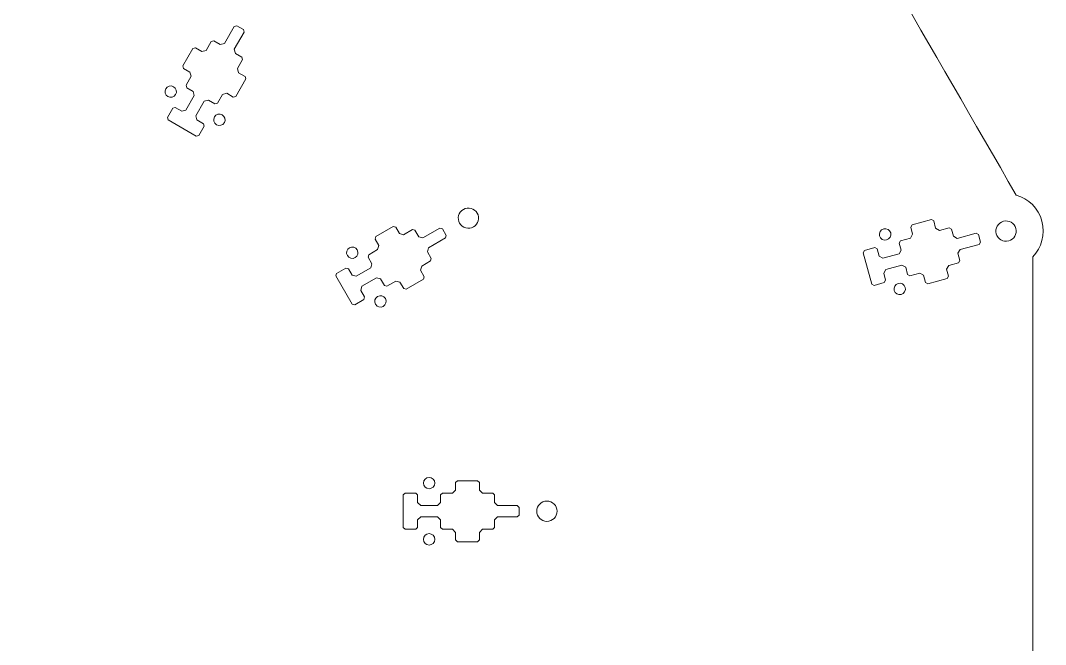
# Model space of a CAD drawing. Header units: millimetres. Extents: x -953 to 952, y -545 to 437.
# Drawn here: x -491.6 to -78.5, y -53.7 to 197.7 of the extents above; entities that cross this region are included whole.
import ezdxf

# ---------------------------------------------------------------- set-up
doc = ezdxf.new("R2010")
doc.units = ezdxf.units.MM
doc.header["$MEASUREMENT"] = 0
doc.layers.add('Layer 1', color=7, linetype='Continuous')

msp = doc.modelspace()

# ---------------------------------------------------------------- linework, layer by layer
at = {"layer": 'Layer 1', "lineweight": 9}
msp.add_open_spline([(-834.6309, -318.9228), (-830.7635, -322.7902), (-825.3098, -324.1036), (-820.3643, -322.8643), (-820.3643, -322.8643), (-820.3643, -322.8643), (-642.9089, -425.3183), (-642.9089, -425.3183), (-642.9089, -425.3183), (-641.5097, -430.2216), (-637.6452, -434.2887), (-632.3617, -435.7044), (-632.3617, -435.7044), (-627.0786, -437.12), (-621.6989, -435.5305), (-618.0356, -431.9846), (-618.0356, -431.9846), (-618.0356, -431.9846), (-540.963, -431.9845), (-540.963, -431.9845), (-540.963, -431.9845), (-539.1595, -431.9725), (-537.1274, -431.3999), (-537.1051, -428.0671), (-537.1051, -428.0671), (-537.1051, -428.0671), (-537.1049, -406.8183), (-537.1049, -406.8183), (-537.1049, -406.8183), (-537.1049, -404.6882), (-535.4382, -403.8182), (-533.5523, -403.8182), (-533.5523, -403.8182), (-533.5523, -403.8182), (-497.1043, -403.8181), (-497.1043, -403.8181), (-497.1043, -403.8181), (-495.4547, -403.8181), (-494.104, -405.1686), (-494.104, -406.8181), (-494.104, -406.8181), (-494.104, -406.8181), (-494.1044, -428.0669), (-494.1044, -428.0669), (-494.1044, -428.0669), (-494.0786, -431.9248), (-491.1176, -431.9848), (-490.3663, -431.9796), (-490.3663, -431.9796), (-490.2571, -431.9789), (-490.1527, -431.9846), (-490.0439, -431.9846), (-490.0439, -431.9846), (-490.0439, -431.9846), (-413.1279, -431.9846), (-413.1279, -431.9846), (-413.1279, -431.9846), (-409.4645, -435.5314), (-404.0842, -437.1214), (-398.8006, -435.7057), (-398.8006, -435.7057), (-393.5176, -434.2901), (-389.6533, -430.2238), (-388.2537, -425.3212), (-388.2537, -425.3212), (-329.1552, -391.2006), (-270.0566, -357.08), (-210.958, -322.9595), (-210.958, -322.9595), (-206.012, -324.1994), (-200.5575, -322.8863), (-196.6896, -319.0184), (-196.6896, -319.0184), (-192.8221, -315.151), (-191.5088, -309.6972), (-192.748, -304.7517), (-192.748, -304.7517), (-192.748, -304.7517), (-154.2119, -238.0049), (-154.2119, -238.0049), (-154.2119, -238.0049), (-153.3205, -236.437), (-152.8003, -234.3909), (-155.6755, -232.7052), (-155.6755, -232.7052), (-155.6755, -232.7052), (-174.0774, -222.0806), (-174.0774, -222.0806), (-174.0774, -222.0806), (-175.9221, -221.0155), (-175.8422, -219.1371), (-174.8992, -217.5039), (-174.8992, -217.5039), (-174.8992, -217.5039), (-156.6753, -185.939), (-156.6753, -185.939), (-156.6753, -185.939), (-155.8505, -184.5104), (-154.0056, -184.0159), (-152.5771, -184.8406), (-152.5771, -184.8406), (-152.5771, -184.8406), (-134.1753, -195.4654), (-134.1753, -195.4654), (-134.1753, -195.4654), (-130.3337, -197.6493), (-128.8817, -194.0068), (-128.8275, -194.0381), (-128.8275, -194.0381), (-128.8275, -194.0381), (-90.2942, -127.2964), (-90.2942, -127.2964), (-90.2942, -127.2964), (-85.3908, -125.8973), (-81.3236, -122.0329), (-79.9079, -116.7493), (-79.9079, -116.7493), (-78.4923, -111.4662), (-80.0818, -106.0865), (-83.6278, -102.4232), (-83.6278, -102.4232), (-83.6278, -102.4232), (-83.6277, 102.4845), (-83.6277, 102.4845), (-83.6277, 102.4845), (-80.0809, 106.1479), (-78.4908, 111.5283), (-79.9066, 116.8119), (-79.9066, 116.8119), (-81.3222, 122.0949), (-85.3886, 125.9592), (-90.2911, 127.3587), (-90.2911, 127.3587), (-124.4118, 186.4573), (-158.5324, 245.5559), (-192.653, 304.6545), (-192.653, 304.6545), (-191.4131, 309.6005), (-192.7262, 315.055), (-196.594, 318.9229), (-196.594, 318.9229), (-200.4614, 322.7903), (-205.9151, 324.1037), (-210.8606, 322.8644), (-210.8606, 322.8644), (-210.8606, 322.8644), (-388.316, 425.3184), (-388.316, 425.3184), (-388.316, 425.3184), (-389.7152, 430.2217), (-393.5797, 434.2888), (-398.8632, 435.7045), (-398.8632, 435.7045), (-404.1463, 437.1201), (-409.526, 435.5306), (-413.1893, 431.9847), (-413.1893, 431.9847), (-413.1893, 431.9847), (-490.2619, 431.9846), (-490.2619, 431.9846), (-490.2619, 431.9846), (-492.0654, 431.9726), (-494.0975, 431.4), (-494.1198, 428.0672), (-494.1198, 428.0672), (-494.1198, 428.0672), (-494.12, 406.8184), (-494.12, 406.8184), (-494.12, 406.8184), (-494.12, 404.6883), (-495.7867, 403.8183), (-497.6726, 403.8183), (-497.6726, 403.8183), (-497.6726, 403.8183), (-534.1206, 403.8182), (-534.1206, 403.8182), (-534.1206, 403.8182), (-535.7702, 403.8182), (-537.1209, 405.1687), (-537.1209, 406.8182), (-537.1209, 406.8182), (-537.1209, 406.8182), (-537.1205, 428.067), (-537.1205, 428.067), (-537.1205, 428.067), (-537.1472, 432.0616), (-540.3207, 431.9843), (-540.9299, 431.979), (-540.9299, 431.979), (-540.988, 431.9786), (-541.0384, 431.9847), (-541.0953, 431.9847), (-541.0953, 431.9847), (-541.0953, 431.9847), (-618.097, 431.9847), (-618.097, 431.9847), (-618.097, 431.9847), (-621.7604, 435.5315), (-627.1407, 437.1215), (-632.4243, 435.7058), (-632.4243, 435.7058), (-637.7073, 434.2902), (-641.5716, 430.2239), (-642.9712, 425.3213), (-642.9712, 425.3213), (-702.0697, 391.2007), (-761.1683, 357.0801), (-820.2669, 322.9596), (-820.2669, 322.9596), (-825.2129, 324.1995), (-830.6674, 322.8864), (-834.5353, 319.0185), (-834.5353, 319.0185), (-838.4028, 315.1511), (-839.7161, 309.6973), (-838.4769, 304.7518), (-838.4769, 304.7518), (-838.4769, 304.7518), (-877.013, 238.005), (-877.013, 238.005), (-877.013, 238.005), (-877.9044, 236.4371), (-878.4246, 234.391), (-875.5494, 232.7053), (-875.5494, 232.7053), (-875.5494, 232.7053), (-857.1475, 222.0807), (-857.1475, 222.0807), (-857.1475, 222.0807), (-855.3028, 221.0156), (-855.3827, 219.1372), (-856.3257, 217.504), (-856.3257, 217.504), (-856.3257, 217.504), (-874.5496, 185.9391), (-874.5496, 185.9391), (-874.5496, 185.9391), (-875.3744, 184.5105), (-877.2193, 184.016), (-878.6478, 184.8407), (-878.6478, 184.8407), (-878.6478, 184.8407), (-897.0496, 195.4655), (-897.0496, 195.4655), (-897.0496, 195.4655), (-900.8912, 197.6494), (-902.3432, 194.0069), (-902.3974, 194.0382), (-902.3974, 194.0382), (-902.3974, 194.0382), (-940.9307, 127.2965), (-940.9307, 127.2965), (-940.9307, 127.2965), (-945.8341, 125.8974), (-949.9013, 122.033), (-951.317, 116.7494), (-951.317, 116.7494), (-952.7326, 111.4663), (-951.1431, 106.0866), (-947.5971, 102.4233), (-947.5971, 102.4233), (-947.5971, 102.4233), (-947.5972, -102.4844), (-947.5972, -102.4844), (-947.5972, -102.4844), (-951.144, -106.1478), (-952.7341, -111.5282), (-951.3183, -116.8118), (-951.3183, -116.8118), (-949.9027, -122.0948), (-945.8363, -125.9591), (-940.9338, -127.3586), (-940.9338, -127.3586), (-906.8131, -186.4572), (-872.6925, -245.5558), (-838.5719, -304.6544), (-838.5719, -304.6544), (-839.8118, -309.6004), (-838.4987, -315.0549), (-834.6309, -318.9228)], degree=3, knots=[0, 0, 0, 0, 0.01408451, 0.01408451, 0.01408451, 0.01408451, 0.02816901, 0.02816901, 0.02816901, 0.02816901, 0.04225352, 0.04225352, 0.04225352, 0.04225352, 0.05633803, 0.05633803, 0.05633803, 0.05633803, 0.07042254, 0.07042254, 0.07042254, 0.07042254, 0.08450704, 0.08450704, 0.08450704, 0.08450704, 0.09859155, 0.09859155, 0.09859155, 0.09859155, 0.11267606, 0.11267606, 0.11267606, 0.11267606, 0.12676056, 0.12676056, 0.12676056, 0.12676056, 0.14084507, 0.14084507, 0.14084507, 0.14084507, 0.15492958, 0.15492958, 0.15492958, 0.15492958, 0.16901408, 0.16901408, 0.16901408, 0.16901408, 0.18309859, 0.18309859, 0.18309859, 0.18309859, 0.1971831, 0.1971831, 0.1971831, 0.1971831, 0.21126761, 0.21126761, 0.21126761, 0.21126761, 0.22535211, 0.22535211, 0.22535211, 0.22535211, 0.23943662, 0.23943662, 0.23943662, 0.23943662, 0.25352113, 0.25352113, 0.25352113, 0.25352113, 0.26760563, 0.26760563, 0.26760563, 0.26760563, 0.28169014, 0.28169014, 0.28169014, 0.28169014, 0.29577465, 0.29577465, 0.29577465, 0.29577465, 0.30985915, 0.30985915, 0.30985915, 0.30985915, 0.32394366, 0.32394366, 0.32394366, 0.32394366, 0.33802817, 0.33802817, 0.33802817, 0.33802817, 0.35211268, 0.35211268, 0.35211268, 0.35211268, 0.36619718, 0.36619718, 0.36619718, 0.36619718, 0.38028169, 0.38028169, 0.38028169, 0.38028169, 0.3943662, 0.3943662, 0.3943662, 0.3943662, 0.4084507, 0.4084507, 0.4084507, 0.4084507, 0.42253521, 0.42253521, 0.42253521, 0.42253521, 0.43661972, 0.43661972, 0.43661972, 0.43661972, 0.45070423, 0.45070423, 0.45070423, 0.45070423, 0.46478873, 0.46478873, 0.46478873, 0.46478873, 0.47887324, 0.47887324, 0.47887324, 0.47887324, 0.49295775, 0.49295775, 0.49295775, 0.49295775, 0.50704225, 0.50704225, 0.50704225, 0.50704225, 0.52112676, 0.52112676, 0.52112676, 0.52112676, 0.53521127, 0.53521127, 0.53521127, 0.53521127, 0.54929577, 0.54929577, 0.54929577, 0.54929577, 0.56338028, 0.56338028, 0.56338028, 0.56338028, 0.57746479, 0.57746479, 0.57746479, 0.57746479, 0.5915493, 0.5915493, 0.5915493, 0.5915493, 0.6056338, 0.6056338, 0.6056338, 0.6056338, 0.61971831, 0.61971831, 0.61971831, 0.61971831, 0.63380282, 0.63380282, 0.63380282, 0.63380282, 0.64788732, 0.64788732, 0.64788732, 0.64788732, 0.66197183, 0.66197183, 0.66197183, 0.66197183, 0.67605634, 0.67605634, 0.67605634, 0.67605634, 0.69014085, 0.69014085, 0.69014085, 0.69014085, 0.70422535, 0.70422535, 0.70422535, 0.70422535, 0.71830986, 0.71830986, 0.71830986, 0.71830986, 0.73239437, 0.73239437, 0.73239437, 0.73239437, 0.74647887, 0.74647887, 0.74647887, 0.74647887, 0.76056338, 0.76056338, 0.76056338, 0.76056338, 0.77464789, 0.77464789, 0.77464789, 0.77464789, 0.78873239, 0.78873239, 0.78873239, 0.78873239, 0.8028169, 0.8028169, 0.8028169, 0.8028169, 0.81690141, 0.81690141, 0.81690141, 0.81690141, 0.83098592, 0.83098592, 0.83098592, 0.83098592, 0.84507042, 0.84507042, 0.84507042, 0.84507042, 0.85915493, 0.85915493, 0.85915493, 0.85915493, 0.87323944, 0.87323944, 0.87323944, 0.87323944, 0.88732394, 0.88732394, 0.88732394, 0.88732394, 0.90140845, 0.90140845, 0.90140845, 0.90140845, 0.91549296, 0.91549296, 0.91549296, 0.91549296, 0.92957746, 0.92957746, 0.92957746, 0.92957746, 0.94366197, 0.94366197, 0.94366197, 0.94366197, 0.95774648, 0.95774648, 0.95774648, 0.95774648, 0.97183099, 0.97183099, 0.97183099, 0.97183099, 1, 1, 1, 1], dxfattribs=at)
at = {"layer": 'Layer 1', "color": 250, "lineweight": 9}
for points, knots in [([(-426.646, 161.1722), (-426.646, 161.1722), (-424.9558, 161.6177), (-424.9558, 161.6177), (-424.9558, 161.6177), (-424.9558, 161.6177), (-421.5875, 167.4513), (-421.5875, 167.4513), (-421.5875, 167.4513), (-421.5875, 167.4513), (-422.046, 169.1397), (-422.046, 169.1397), (-422.046, 169.1397), (-422.046, 169.1397), (-424.6441, 170.6399), (-424.6441, 170.6399), (-424.6441, 170.6399), (-424.6441, 170.6399), (-424.922, 171.6762), (-424.922, 171.6762), (-424.922, 171.6762), (-424.922, 171.6762), (-422.8677, 175.2339), (-422.8677, 175.2339), (-422.8677, 175.2339), (-422.8677, 175.2339), (-423.326, 176.9223), (-423.326, 176.9223), (-423.326, 176.9223), (-423.326, 176.9223), (-425.9248, 178.4226), (-425.9248, 178.4226), (-425.9248, 178.4226), (-425.9248, 178.4226), (-426.2021, 179.4586), (-426.2021, 179.4586), (-426.2021, 179.4586), (-426.2021, 179.4586), (-422.1607, 186.4589), (-422.1607, 186.4589), (-422.1607, 186.4589), (-422.1607, 186.4589), (-421.1244, 186.7364), (-421.1244, 186.7364), (-421.1244, 186.7364), (-421.1244, 186.7364), (-418.5262, 185.236), (-418.5262, 185.236), (-418.5262, 185.236), (-418.5262, 185.236), (-416.8348, 185.6834), (-416.8348, 185.6834), (-416.8348, 185.6834), (-416.8348, 185.6834), (-414.7805, 189.2415), (-414.7805, 189.2415), (-414.7805, 189.2415), (-414.7805, 189.2415), (-413.7444, 189.519), (-413.7444, 189.519), (-413.7444, 189.519), (-413.7444, 189.519), (-411.1458, 188.019), (-411.1458, 188.019), (-411.1458, 188.019), (-411.1458, 188.019), (-409.4547, 188.4662), (-409.4547, 188.4662), (-409.4547, 188.4662), (-409.4547, 188.4662), (-405.5004, 195.3153), (-405.5004, 195.3153), (-405.5004, 195.3153), (-405.5004, 195.3153), (-404.464, 195.5928), (-404.464, 195.5928), (-404.464, 195.5928), (-404.464, 195.5928), (-401.7943, 194.0517), (-401.7943, 194.0517), (-401.7943, 194.0517), (-401.7943, 194.0517), (-401.5164, 193.0154), (-401.5164, 193.0154), (-401.5164, 193.0154), (-401.5164, 193.0154), (-405.4709, 186.1663), (-405.4709, 186.1663), (-405.4709, 186.1663), (-405.4709, 186.1663), (-405.0126, 184.4779), (-405.0126, 184.4779), (-405.0126, 184.4779), (-405.0126, 184.4779), (-402.4142, 182.9779), (-402.4142, 182.9779), (-402.4142, 182.9779), (-402.4142, 182.9779), (-402.1364, 181.9416), (-402.1364, 181.9416), (-402.1364, 181.9416), (-402.1364, 181.9416), (-404.1907, 178.3835), (-404.1907, 178.3835), (-404.1907, 178.3835), (-404.1907, 178.3835), (-403.7325, 176.6953), (-403.7325, 176.6953), (-403.7325, 176.6953), (-403.7325, 176.6953), (-401.1339, 175.1949), (-401.1339, 175.1949), (-401.1339, 175.1949), (-401.1339, 175.1949), (-400.8562, 174.1586), (-400.8562, 174.1586), (-400.8562, 174.1586), (-400.8562, 174.1586), (-404.8977, 167.1589), (-404.8977, 167.1589), (-404.8977, 167.1589), (-404.8977, 167.1589), (-405.934, 166.8812), (-405.934, 166.8812), (-405.934, 166.8812), (-405.934, 166.8812), (-408.5324, 168.3813), (-408.5324, 168.3813), (-408.5324, 168.3813), (-408.5324, 168.3813), (-410.2239, 167.934), (-410.2239, 167.934), (-410.2239, 167.934), (-410.2239, 167.934), (-412.2782, 164.3761), (-412.2782, 164.3761), (-412.2782, 164.3761), (-412.2782, 164.3761), (-413.3141, 164.0989), (-413.3141, 164.0989), (-413.3141, 164.0989), (-413.3141, 164.0989), (-415.9126, 165.5987), (-415.9126, 165.5987), (-415.9126, 165.5987), (-415.9126, 165.5987), (-417.6027, 165.1536), (-417.6027, 165.1536), (-417.6027, 165.1536), (-417.6027, 165.1536), (-420.9711, 159.3197), (-420.9711, 159.3197), (-420.9711, 159.3197), (-420.9711, 159.3197), (-420.5125, 157.631), (-420.5125, 157.631), (-420.5125, 157.631), (-420.5125, 157.631), (-417.9144, 156.131), (-417.9144, 156.131), (-417.9144, 156.131), (-417.9144, 156.131), (-417.6366, 155.0945), (-417.6366, 155.0945), (-417.6366, 155.0945), (-417.6366, 155.0945), (-419.7779, 151.3859), (-419.7779, 151.3859), (-419.7779, 151.3859), (-419.7779, 151.3859), (-420.8142, 151.1084), (-420.8142, 151.1084), (-420.8142, 151.1084), (-420.8142, 151.1084), (-432.1443, 157.6495), (-432.1443, 157.6495), (-432.1443, 157.6495), (-432.1443, 157.6495), (-432.422, 158.6858), (-432.422, 158.6858), (-432.422, 158.6858), (-432.422, 158.6858), (-430.2807, 162.3944), (-430.2807, 162.3944), (-430.2807, 162.3944), (-430.2807, 162.3944), (-429.2443, 162.6725), (-429.2443, 162.6725), (-429.2443, 162.6725), (-429.2443, 162.6725), (-426.646, 161.1722), (-426.646, 161.1722)], [0, 0, 0, 0, 0.02040816, 0.02040816, 0.02040816, 0.02040816, 0.04081633, 0.04081633, 0.04081633, 0.04081633, 0.06122449, 0.06122449, 0.06122449, 0.06122449, 0.08163265, 0.08163265, 0.08163265, 0.08163265, 0.10204082, 0.10204082, 0.10204082, 0.10204082, 0.12244898, 0.12244898, 0.12244898, 0.12244898, 0.14285714, 0.14285714, 0.14285714, 0.14285714, 0.16326531, 0.16326531, 0.16326531, 0.16326531, 0.18367347, 0.18367347, 0.18367347, 0.18367347, 0.20408163, 0.20408163, 0.20408163, 0.20408163, 0.2244898, 0.2244898, 0.2244898, 0.2244898, 0.24489796, 0.24489796, 0.24489796, 0.24489796, 0.26530612, 0.26530612, 0.26530612, 0.26530612, 0.28571429, 0.28571429, 0.28571429, 0.28571429, 0.30612245, 0.30612245, 0.30612245, 0.30612245, 0.32653061, 0.32653061, 0.32653061, 0.32653061, 0.34693878, 0.34693878, 0.34693878, 0.34693878, 0.36734694, 0.36734694, 0.36734694, 0.36734694, 0.3877551, 0.3877551, 0.3877551, 0.3877551, 0.40816327, 0.40816327, 0.40816327, 0.40816327, 0.42857143, 0.42857143, 0.42857143, 0.42857143, 0.44897959, 0.44897959, 0.44897959, 0.44897959, 0.46938776, 0.46938776, 0.46938776, 0.46938776, 0.48979592, 0.48979592, 0.48979592, 0.48979592, 0.51020408, 0.51020408, 0.51020408, 0.51020408, 0.53061224, 0.53061224, 0.53061224, 0.53061224, 0.55102041, 0.55102041, 0.55102041, 0.55102041, 0.57142857, 0.57142857, 0.57142857, 0.57142857, 0.59183673, 0.59183673, 0.59183673, 0.59183673, 0.6122449, 0.6122449, 0.6122449, 0.6122449, 0.63265306, 0.63265306, 0.63265306, 0.63265306, 0.65306122, 0.65306122, 0.65306122, 0.65306122, 0.67346939, 0.67346939, 0.67346939, 0.67346939, 0.69387755, 0.69387755, 0.69387755, 0.69387755, 0.71428571, 0.71428571, 0.71428571, 0.71428571, 0.73469388, 0.73469388, 0.73469388, 0.73469388, 0.75510204, 0.75510204, 0.75510204, 0.75510204, 0.7755102, 0.7755102, 0.7755102, 0.7755102, 0.79591837, 0.79591837, 0.79591837, 0.79591837, 0.81632653, 0.81632653, 0.81632653, 0.81632653, 0.83673469, 0.83673469, 0.83673469, 0.83673469, 0.85714286, 0.85714286, 0.85714286, 0.85714286, 0.87755102, 0.87755102, 0.87755102, 0.87755102, 0.89795918, 0.89795918, 0.89795918, 0.89795918, 0.91836735, 0.91836735, 0.91836735, 0.91836735, 0.93877551, 0.93877551, 0.93877551, 0.93877551, 0.95918367, 0.95918367, 0.95918367, 0.95918367, 1, 1, 1, 1]), ([(-432.2532, 167.0658), (-433.3532, 167.7011), (-433.7308, 169.1075), (-433.0954, 170.2076), (-433.0954, 170.2076), (-432.4601, 171.3078), (-431.0534, 171.6848), (-429.9533, 171.0497), (-429.9533, 171.0497), (-428.8532, 170.4145), (-428.4767, 169.0079), (-429.1116, 167.9078), (-429.1116, 167.9078), (-429.7466, 166.8078), (-431.1533, 166.4307), (-432.2532, 167.0658)], [0, 0, 0, 0, 0.2, 0.2, 0.2, 0.2, 0.4, 0.4, 0.4, 0.4, 0.6, 0.6, 0.6, 0.6, 1, 1, 1, 1]), ([(-412.6046, 155.7218), (-413.7047, 156.3569), (-414.0814, 157.7634), (-413.4464, 158.8635), (-413.4464, 158.8635), (-412.8115, 159.9635), (-411.4048, 160.3404), (-410.3048, 159.7053), (-410.3048, 159.7053), (-409.2046, 159.0704), (-408.828, 157.6638), (-409.463, 156.5635), (-409.463, 156.5635), (-410.0982, 155.4634), (-411.5046, 155.0864), (-412.6046, 155.7218)], [0, 0, 0, 0, 0.2, 0.2, 0.2, 0.2, 0.4, 0.4, 0.4, 0.4, 0.6, 0.6, 0.6, 0.6, 1, 1, 1, 1]), ([(-145.5444, 102.774), (-145.5444, 102.774), (-144.0343, 101.894), (-144.0343, 101.894), (-144.0343, 101.894), (-144.0343, 101.894), (-137.5274, 103.6372), (-137.5274, 103.6372), (-137.5274, 103.6372), (-137.5274, 103.6372), (-136.6578, 105.1554), (-136.6578, 105.1554), (-136.6578, 105.1554), (-136.6578, 105.1554), (-137.4341, 108.0532), (-137.4341, 108.0532), (-137.4341, 108.0532), (-137.4341, 108.0532), (-136.8977, 108.9825), (-136.8977, 108.9825), (-136.8977, 108.9825), (-136.8977, 108.9825), (-132.9295, 110.0456), (-132.9295, 110.0456), (-132.9295, 110.0456), (-132.9295, 110.0456), (-132.0598, 111.5636), (-132.0598, 111.5636), (-132.0598, 111.5636), (-132.0598, 111.5636), (-132.8364, 114.462), (-132.8364, 114.462), (-132.8364, 114.462), (-132.8364, 114.462), (-132.2999, 115.3908), (-132.2999, 115.3908), (-132.2999, 115.3908), (-132.2999, 115.3908), (-124.4923, 117.483), (-124.4923, 117.483), (-124.4923, 117.483), (-124.4923, 117.483), (-123.5633, 116.9465), (-123.5633, 116.9465), (-123.5633, 116.9465), (-123.5633, 116.9465), (-122.7871, 114.0482), (-122.7871, 114.0482), (-122.7871, 114.0482), (-122.7871, 114.0482), (-121.2748, 113.1686), (-121.2748, 113.1686), (-121.2748, 113.1686), (-121.2748, 113.1686), (-117.3062, 114.232), (-117.3062, 114.232), (-117.3062, 114.232), (-117.3062, 114.232), (-116.3773, 113.6956), (-116.3773, 113.6956), (-116.3773, 113.6956), (-116.3773, 113.6956), (-115.6006, 110.7974), (-115.6006, 110.7974), (-115.6006, 110.7974), (-115.6006, 110.7974), (-114.0885, 109.9178), (-114.0885, 109.9178), (-114.0885, 109.9178), (-114.0885, 109.9178), (-106.4493, 111.9648), (-106.4493, 111.9648), (-106.4493, 111.9648), (-106.4493, 111.9648), (-105.5204, 111.4282), (-105.5204, 111.4282), (-105.5204, 111.4282), (-105.5204, 111.4282), (-104.7223, 108.4507), (-104.7223, 108.4507), (-104.7223, 108.4507), (-104.7223, 108.4507), (-105.2586, 107.5213), (-105.2586, 107.5213), (-105.2586, 107.5213), (-105.2586, 107.5213), (-112.8977, 105.4745), (-112.8977, 105.4745), (-112.8977, 105.4745), (-112.8977, 105.4745), (-113.7676, 103.9566), (-113.7676, 103.9566), (-113.7676, 103.9566), (-113.7676, 103.9566), (-112.991, 101.0586), (-112.991, 101.0586), (-112.991, 101.0586), (-112.991, 101.0586), (-113.5272, 100.1295), (-113.5272, 100.1295), (-113.5272, 100.1295), (-113.5272, 100.1295), (-117.4959, 99.0661), (-117.4959, 99.0661), (-117.4959, 99.0661), (-117.4959, 99.0661), (-118.3656, 97.5483), (-118.3656, 97.5483), (-118.3656, 97.5483), (-118.3656, 97.5483), (-117.5891, 94.65), (-117.5891, 94.65), (-117.5891, 94.65), (-117.5891, 94.65), (-118.1254, 93.7207), (-118.1254, 93.7207), (-118.1254, 93.7207), (-118.1254, 93.7207), (-125.9328, 91.6289), (-125.9328, 91.6289), (-125.9328, 91.6289), (-125.9328, 91.6289), (-126.8619, 92.1655), (-126.8619, 92.1655), (-126.8619, 92.1655), (-126.8619, 92.1655), (-127.6384, 95.0636), (-127.6384, 95.0636), (-127.6384, 95.0636), (-127.6384, 95.0636), (-129.1509, 95.9432), (-129.1509, 95.9432), (-129.1509, 95.9432), (-129.1509, 95.9432), (-133.1193, 94.8801), (-133.1193, 94.8801), (-133.1193, 94.8801), (-133.1193, 94.8801), (-134.0478, 95.4165), (-134.0478, 95.4165), (-134.0478, 95.4165), (-134.0478, 95.4165), (-134.8247, 98.3145), (-134.8247, 98.3145), (-134.8247, 98.3145), (-134.8247, 98.3145), (-136.3344, 99.1949), (-136.3344, 99.1949), (-136.3344, 99.1949), (-136.3344, 99.1949), (-142.8415, 97.4515), (-142.8415, 97.4515), (-142.8415, 97.4515), (-142.8415, 97.4515), (-143.7114, 95.9331), (-143.7114, 95.9331), (-143.7114, 95.9331), (-143.7114, 95.9331), (-142.9349, 93.0352), (-142.9349, 93.0352), (-142.9349, 93.0352), (-142.9349, 93.0352), (-143.4712, 92.106), (-143.4712, 92.106), (-143.4712, 92.106), (-143.4712, 92.106), (-147.6078, 90.9978), (-147.6078, 90.9978), (-147.6078, 90.9978), (-147.6078, 90.9978), (-148.5369, 91.5341), (-148.5369, 91.5341), (-148.5369, 91.5341), (-148.5369, 91.5341), (-151.9232, 104.1711), (-151.9232, 104.1711), (-151.9232, 104.1711), (-151.9232, 104.1711), (-151.3868, 105.1003), (-151.3868, 105.1003), (-151.3868, 105.1003), (-151.3868, 105.1003), (-147.2503, 106.2085), (-147.2503, 106.2085), (-147.2503, 106.2085), (-147.2503, 106.2085), (-146.3209, 105.6723), (-146.3209, 105.6723), (-146.3209, 105.6723), (-146.3209, 105.6723), (-145.5444, 102.774), (-145.5444, 102.774)], [0, 0, 0, 0, 0.02040816, 0.02040816, 0.02040816, 0.02040816, 0.04081633, 0.04081633, 0.04081633, 0.04081633, 0.06122449, 0.06122449, 0.06122449, 0.06122449, 0.08163265, 0.08163265, 0.08163265, 0.08163265, 0.10204082, 0.10204082, 0.10204082, 0.10204082, 0.12244898, 0.12244898, 0.12244898, 0.12244898, 0.14285714, 0.14285714, 0.14285714, 0.14285714, 0.16326531, 0.16326531, 0.16326531, 0.16326531, 0.18367347, 0.18367347, 0.18367347, 0.18367347, 0.20408163, 0.20408163, 0.20408163, 0.20408163, 0.2244898, 0.2244898, 0.2244898, 0.2244898, 0.24489796, 0.24489796, 0.24489796, 0.24489796, 0.26530612, 0.26530612, 0.26530612, 0.26530612, 0.28571429, 0.28571429, 0.28571429, 0.28571429, 0.30612245, 0.30612245, 0.30612245, 0.30612245, 0.32653061, 0.32653061, 0.32653061, 0.32653061, 0.34693878, 0.34693878, 0.34693878, 0.34693878, 0.36734694, 0.36734694, 0.36734694, 0.36734694, 0.3877551, 0.3877551, 0.3877551, 0.3877551, 0.40816327, 0.40816327, 0.40816327, 0.40816327, 0.42857143, 0.42857143, 0.42857143, 0.42857143, 0.44897959, 0.44897959, 0.44897959, 0.44897959, 0.46938776, 0.46938776, 0.46938776, 0.46938776, 0.48979592, 0.48979592, 0.48979592, 0.48979592, 0.51020408, 0.51020408, 0.51020408, 0.51020408, 0.53061224, 0.53061224, 0.53061224, 0.53061224, 0.55102041, 0.55102041, 0.55102041, 0.55102041, 0.57142857, 0.57142857, 0.57142857, 0.57142857, 0.59183673, 0.59183673, 0.59183673, 0.59183673, 0.6122449, 0.6122449, 0.6122449, 0.6122449, 0.63265306, 0.63265306, 0.63265306, 0.63265306, 0.65306122, 0.65306122, 0.65306122, 0.65306122, 0.67346939, 0.67346939, 0.67346939, 0.67346939, 0.69387755, 0.69387755, 0.69387755, 0.69387755, 0.71428571, 0.71428571, 0.71428571, 0.71428571, 0.73469388, 0.73469388, 0.73469388, 0.73469388, 0.75510204, 0.75510204, 0.75510204, 0.75510204, 0.7755102, 0.7755102, 0.7755102, 0.7755102, 0.79591837, 0.79591837, 0.79591837, 0.79591837, 0.81632653, 0.81632653, 0.81632653, 0.81632653, 0.83673469, 0.83673469, 0.83673469, 0.83673469, 0.85714286, 0.85714286, 0.85714286, 0.85714286, 0.87755102, 0.87755102, 0.87755102, 0.87755102, 0.89795918, 0.89795918, 0.89795918, 0.89795918, 0.91836735, 0.91836735, 0.91836735, 0.91836735, 0.93877551, 0.93877551, 0.93877551, 0.93877551, 0.95918367, 0.95918367, 0.95918367, 0.95918367, 1, 1, 1, 1]), ([(-357.9791, 95.096), (-357.9791, 95.096), (-356.2926, 94.6367), (-356.2926, 94.6367), (-356.2926, 94.6367), (-356.2926, 94.6367), (-350.4588, 98.0046), (-350.4588, 98.0046), (-350.4588, 98.0046), (-350.4588, 98.0046), (-350.0117, 99.6961), (-350.0117, 99.6961), (-350.0117, 99.6961), (-350.0117, 99.6961), (-351.5116, 102.2943), (-351.5116, 102.2943), (-351.5116, 102.2943), (-351.5116, 102.2943), (-351.2341, 103.3308), (-351.2341, 103.3308), (-351.2341, 103.3308), (-351.2341, 103.3308), (-347.6762, 105.3847), (-347.6762, 105.3847), (-347.6762, 105.3847), (-347.6762, 105.3847), (-347.2289, 107.076), (-347.2289, 107.076), (-347.2289, 107.076), (-347.2289, 107.076), (-348.7293, 109.6747), (-348.7293, 109.6747), (-348.7293, 109.6747), (-348.7293, 109.6747), (-348.4515, 110.7106), (-348.4515, 110.7106), (-348.4515, 110.7106), (-348.4515, 110.7106), (-341.4514, 114.7523), (-341.4514, 114.7523), (-341.4514, 114.7523), (-341.4514, 114.7523), (-340.4152, 114.4745), (-340.4152, 114.4745), (-340.4152, 114.4745), (-340.4152, 114.4745), (-338.9153, 111.876), (-338.9153, 111.876), (-338.9153, 111.876), (-338.9153, 111.876), (-337.2268, 111.4177), (-337.2268, 111.4177), (-337.2268, 111.4177), (-337.2268, 111.4177), (-333.6687, 113.472), (-333.6687, 113.472), (-333.6687, 113.472), (-333.6687, 113.472), (-332.6326, 113.1943), (-332.6326, 113.1943), (-332.6326, 113.1943), (-332.6326, 113.1943), (-331.1322, 110.5959), (-331.1322, 110.5959), (-331.1322, 110.5959), (-331.1322, 110.5959), (-329.444, 110.1377), (-329.444, 110.1377), (-329.444, 110.1377), (-329.444, 110.1377), (-322.595, 114.092), (-322.595, 114.092), (-322.595, 114.092), (-322.595, 114.092), (-321.5587, 113.8141), (-321.5587, 113.8141), (-321.5587, 113.8141), (-321.5587, 113.8141), (-320.0172, 111.1446), (-320.0172, 111.1446), (-320.0172, 111.1446), (-320.0172, 111.1446), (-320.2947, 110.1082), (-320.2947, 110.1082), (-320.2947, 110.1082), (-320.2947, 110.1082), (-327.1439, 106.154), (-327.1439, 106.154), (-327.1439, 106.154), (-327.1439, 106.154), (-327.5912, 104.4626), (-327.5912, 104.4626), (-327.5912, 104.4626), (-327.5912, 104.4626), (-326.0909, 101.8644), (-326.0909, 101.8644), (-326.0909, 101.8644), (-326.0909, 101.8644), (-326.3685, 100.8281), (-326.3685, 100.8281), (-326.3685, 100.8281), (-326.3685, 100.8281), (-329.9266, 98.7738), (-329.9266, 98.7738), (-329.9266, 98.7738), (-329.9266, 98.7738), (-330.3739, 97.0827), (-330.3739, 97.0827), (-330.3739, 97.0827), (-330.3739, 97.0827), (-328.8737, 94.484), (-328.8737, 94.484), (-328.8737, 94.484), (-328.8737, 94.484), (-329.1513, 93.4477), (-329.1513, 93.4477), (-329.1513, 93.4477), (-329.1513, 93.4477), (-336.1512, 89.4065), (-336.1512, 89.4065), (-336.1512, 89.4065), (-336.1512, 89.4065), (-337.1875, 89.6842), (-337.1875, 89.6842), (-337.1875, 89.6842), (-337.1875, 89.6842), (-338.6878, 92.2825), (-338.6878, 92.2825), (-338.6878, 92.2825), (-338.6878, 92.2825), (-340.3763, 92.7409), (-340.3763, 92.7409), (-340.3763, 92.7409), (-340.3763, 92.7409), (-343.9343, 90.6868), (-343.9343, 90.6868), (-343.9343, 90.6868), (-343.9343, 90.6868), (-344.97, 90.9647), (-344.97, 90.9647), (-344.97, 90.9647), (-344.97, 90.9647), (-346.4705, 93.5628), (-346.4705, 93.5628), (-346.4705, 93.5628), (-346.4705, 93.5628), (-348.1567, 94.0224), (-348.1567, 94.0224), (-348.1567, 94.0224), (-348.1567, 94.0224), (-353.9908, 90.6543), (-353.9908, 90.6543), (-353.9908, 90.6543), (-353.9908, 90.6543), (-354.438, 88.9625), (-354.438, 88.9625), (-354.438, 88.9625), (-354.438, 88.9625), (-352.9379, 86.3644), (-352.9379, 86.3644), (-352.9379, 86.3644), (-352.9379, 86.3644), (-353.2156, 85.3279), (-353.2156, 85.3279), (-353.2156, 85.3279), (-353.2156, 85.3279), (-356.9244, 83.1868), (-356.9244, 83.1868), (-356.9244, 83.1868), (-356.9244, 83.1868), (-357.9605, 83.4646), (-357.9605, 83.4646), (-357.9605, 83.4646), (-357.9605, 83.4646), (-364.5021, 94.7944), (-364.5021, 94.7944), (-364.5021, 94.7944), (-364.5021, 94.7944), (-364.2245, 95.8307), (-364.2245, 95.8307), (-364.2245, 95.8307), (-364.2245, 95.8307), (-360.5158, 97.9718), (-360.5158, 97.9718), (-360.5158, 97.9718), (-360.5158, 97.9718), (-359.4792, 97.6944), (-359.4792, 97.6944), (-359.4792, 97.6944), (-359.4792, 97.6944), (-357.9791, 95.096), (-357.9791, 95.096)], [0, 0, 0, 0, 0.02040816, 0.02040816, 0.02040816, 0.02040816, 0.04081633, 0.04081633, 0.04081633, 0.04081633, 0.06122449, 0.06122449, 0.06122449, 0.06122449, 0.08163265, 0.08163265, 0.08163265, 0.08163265, 0.10204082, 0.10204082, 0.10204082, 0.10204082, 0.12244898, 0.12244898, 0.12244898, 0.12244898, 0.14285714, 0.14285714, 0.14285714, 0.14285714, 0.16326531, 0.16326531, 0.16326531, 0.16326531, 0.18367347, 0.18367347, 0.18367347, 0.18367347, 0.20408163, 0.20408163, 0.20408163, 0.20408163, 0.2244898, 0.2244898, 0.2244898, 0.2244898, 0.24489796, 0.24489796, 0.24489796, 0.24489796, 0.26530612, 0.26530612, 0.26530612, 0.26530612, 0.28571429, 0.28571429, 0.28571429, 0.28571429, 0.30612245, 0.30612245, 0.30612245, 0.30612245, 0.32653061, 0.32653061, 0.32653061, 0.32653061, 0.34693878, 0.34693878, 0.34693878, 0.34693878, 0.36734694, 0.36734694, 0.36734694, 0.36734694, 0.3877551, 0.3877551, 0.3877551, 0.3877551, 0.40816327, 0.40816327, 0.40816327, 0.40816327, 0.42857143, 0.42857143, 0.42857143, 0.42857143, 0.44897959, 0.44897959, 0.44897959, 0.44897959, 0.46938776, 0.46938776, 0.46938776, 0.46938776, 0.48979592, 0.48979592, 0.48979592, 0.48979592, 0.51020408, 0.51020408, 0.51020408, 0.51020408, 0.53061224, 0.53061224, 0.53061224, 0.53061224, 0.55102041, 0.55102041, 0.55102041, 0.55102041, 0.57142857, 0.57142857, 0.57142857, 0.57142857, 0.59183673, 0.59183673, 0.59183673, 0.59183673, 0.6122449, 0.6122449, 0.6122449, 0.6122449, 0.63265306, 0.63265306, 0.63265306, 0.63265306, 0.65306122, 0.65306122, 0.65306122, 0.65306122, 0.67346939, 0.67346939, 0.67346939, 0.67346939, 0.69387755, 0.69387755, 0.69387755, 0.69387755, 0.71428571, 0.71428571, 0.71428571, 0.71428571, 0.73469388, 0.73469388, 0.73469388, 0.73469388, 0.75510204, 0.75510204, 0.75510204, 0.75510204, 0.7755102, 0.7755102, 0.7755102, 0.7755102, 0.79591837, 0.79591837, 0.79591837, 0.79591837, 0.81632653, 0.81632653, 0.81632653, 0.81632653, 0.83673469, 0.83673469, 0.83673469, 0.83673469, 0.85714286, 0.85714286, 0.85714286, 0.85714286, 0.87755102, 0.87755102, 0.87755102, 0.87755102, 0.89795918, 0.89795918, 0.89795918, 0.89795918, 0.91836735, 0.91836735, 0.91836735, 0.91836735, 0.93877551, 0.93877551, 0.93877551, 0.93877551, 0.95918367, 0.95918367, 0.95918367, 0.95918367, 1, 1, 1, 1]), ([(-145.3419, 110.9064), (-145.6705, 112.1335), (-144.943, 113.3949), (-143.7158, 113.7236), (-143.7158, 113.7236), (-142.4886, 114.0522), (-141.2274, 113.3243), (-140.8986, 112.0972), (-140.8986, 112.0972), (-140.5698, 110.8702), (-141.2981, 109.6093), (-142.5251, 109.2804), (-142.5251, 109.2804), (-143.7519, 108.9515), (-145.0132, 109.6796), (-145.3419, 110.9064)], [0, 0, 0, 0, 0.2, 0.2, 0.2, 0.2, 0.4, 0.4, 0.4, 0.4, 0.6, 0.6, 0.6, 0.6, 1, 1, 1, 1]), ([(-359.8883, 103.0036), (-360.5233, 104.1038), (-360.1471, 105.5106), (-359.0468, 106.1456), (-359.0468, 106.1456), (-357.9465, 106.7808), (-356.5398, 106.4039), (-355.9046, 105.3038), (-355.9046, 105.3038), (-355.2695, 104.2037), (-355.6467, 102.7973), (-356.7466, 102.162), (-356.7466, 102.162), (-357.8465, 101.5269), (-359.2533, 101.9037), (-359.8883, 103.0036)], [0, 0, 0, 0, 0.2, 0.2, 0.2, 0.2, 0.4, 0.4, 0.4, 0.4, 0.6, 0.6, 0.6, 0.6, 1, 1, 1, 1]), ([(-139.4697, 88.9913), (-139.7984, 90.2183), (-139.0703, 91.4793), (-137.8433, 91.8082), (-137.8433, 91.8082), (-136.6166, 92.1369), (-135.3554, 91.4089), (-135.0265, 90.1819), (-135.0265, 90.1819), (-134.6977, 88.955), (-135.426, 87.6941), (-136.6529, 87.3651), (-136.6529, 87.3651), (-137.8799, 87.0364), (-139.141, 87.7643), (-139.4697, 88.9913)], [0, 0, 0, 0, 0.2, 0.2, 0.2, 0.2, 0.4, 0.4, 0.4, 0.4, 0.6, 0.6, 0.6, 0.6, 1, 1, 1, 1]), ([(-348.5441, 83.3551), (-349.1793, 84.4552), (-348.8023, 85.8616), (-347.7023, 86.4968), (-347.7023, 86.4968), (-346.6024, 87.132), (-345.1958, 86.7551), (-344.5607, 85.6551), (-344.5607, 85.6551), (-343.9253, 84.5551), (-344.3025, 83.1486), (-345.4026, 82.5133), (-345.4026, 82.5133), (-346.5027, 81.8782), (-347.9092, 82.2549), (-348.5441, 83.3551)], [0, 0, 0, 0, 0.2, 0.2, 0.2, 0.2, 0.4, 0.4, 0.4, 0.4, 0.6, 0.6, 0.6, 0.6, 1, 1, 1, 1]), ([(-329.2496, 11.3417), (-329.2494, 12.612), (-328.2202, 13.6422), (-326.9498, 13.642), (-326.9498, 13.642), (-325.6793, 13.6419), (-324.6495, 12.6122), (-324.6495, 11.3419), (-324.6495, 11.3419), (-324.6495, 10.0716), (-325.6794, 9.0422), (-326.9496, 9.042), (-326.9496, 9.042), (-328.2197, 9.0419), (-329.2496, 10.0716), (-329.2496, 11.3417)], [0, 0, 0, 0, 0.2, 0.2, 0.2, 0.2, 0.4, 0.4, 0.4, 0.4, 0.6, 0.6, 0.6, 0.6, 1, 1, 1, 1]), ([(-331.55, 3.5389), (-331.55, 3.5389), (-330.3191, 2.2979), (-330.3191, 2.2979), (-330.3191, 2.2979), (-330.3191, 2.2979), (-323.5829, 2.2977), (-323.5829, 2.2977), (-323.5829, 2.2977), (-323.5829, 2.2977), (-322.3499, 3.539), (-322.3499, 3.539), (-322.3499, 3.539), (-322.3499, 3.539), (-322.3498, 6.5391), (-322.3498, 6.5391), (-322.3498, 6.5391), (-322.3498, 6.5391), (-321.5912, 7.2979), (-321.5912, 7.2979), (-321.5912, 7.2979), (-321.5912, 7.2979), (-317.483, 7.2977), (-317.483, 7.2977), (-317.483, 7.2977), (-317.483, 7.2977), (-316.25, 8.5388), (-316.25, 8.5388), (-316.25, 8.5388), (-316.25, 8.5388), (-316.2501, 11.5395), (-316.2501, 11.5395), (-316.2501, 11.5395), (-316.2501, 11.5395), (-315.4915, 12.2977), (-315.4915, 12.2977), (-315.4915, 12.2977), (-315.4915, 12.2977), (-307.4084, 12.2979), (-307.4084, 12.2979), (-307.4084, 12.2979), (-307.4084, 12.2979), (-306.6499, 11.5392), (-306.6499, 11.5392), (-306.6499, 11.5392), (-306.6499, 11.5392), (-306.6502, 8.5389), (-306.6502, 8.5389), (-306.6502, 8.5389), (-306.6502, 8.5389), (-305.4171, 7.2978), (-305.4171, 7.2978), (-305.4171, 7.2978), (-305.4171, 7.2978), (-301.3085, 7.2978), (-301.3085, 7.2978), (-301.3085, 7.2978), (-301.3085, 7.2978), (-300.5501, 6.5392), (-300.5501, 6.5392), (-300.5501, 6.5392), (-300.5501, 6.5392), (-300.5499, 3.5388), (-300.5499, 3.5388), (-300.5499, 3.5388), (-300.5499, 3.5388), (-299.317, 2.2978), (-299.317, 2.2978), (-299.317, 2.2978), (-299.317, 2.2978), (-291.4084, 2.2979), (-291.4084, 2.2979), (-291.4084, 2.2979), (-291.4084, 2.2979), (-290.6499, 1.5391), (-290.6499, 1.5391), (-290.6499, 1.5391), (-290.6499, 1.5391), (-290.6497, -1.5435), (-290.6497, -1.5435), (-290.6497, -1.5435), (-290.6497, -1.5435), (-291.4082, -2.3023), (-291.4082, -2.3023), (-291.4082, -2.3023), (-291.4082, -2.3023), (-299.3169, -2.3022), (-299.3169, -2.3022), (-299.3169, -2.3022), (-299.3169, -2.3022), (-300.55, -3.5433), (-300.55, -3.5433), (-300.55, -3.5433), (-300.55, -3.5433), (-300.5498, -6.5436), (-300.5498, -6.5436), (-300.5498, -6.5436), (-300.5498, -6.5436), (-301.3083, -7.3023), (-301.3083, -7.3023), (-301.3083, -7.3023), (-301.3083, -7.3023), (-305.4169, -7.3023), (-305.4169, -7.3023), (-305.4169, -7.3023), (-305.4169, -7.3023), (-306.6498, -8.5432), (-306.6498, -8.5432), (-306.6498, -8.5432), (-306.6498, -8.5432), (-306.6499, -11.5438), (-306.6499, -11.5438), (-306.6499, -11.5438), (-306.6499, -11.5438), (-307.4085, -12.3025), (-307.4085, -12.3025), (-307.4085, -12.3025), (-307.4085, -12.3025), (-315.4912, -12.3023), (-315.4912, -12.3023), (-315.4912, -12.3023), (-315.4912, -12.3023), (-316.2498, -11.5437), (-316.2498, -11.5437), (-316.2498, -11.5437), (-316.2498, -11.5437), (-316.2499, -8.5433), (-316.2499, -8.5433), (-316.2499, -8.5433), (-316.2499, -8.5433), (-317.483, -7.3021), (-317.483, -7.3021), (-317.483, -7.3021), (-317.483, -7.3021), (-321.5914, -7.302), (-321.5914, -7.302), (-321.5914, -7.302), (-321.5914, -7.302), (-322.3494, -6.5435), (-322.3494, -6.5435), (-322.3494, -6.5435), (-322.3494, -6.5435), (-322.3498, -3.5432), (-322.3498, -3.5432), (-322.3498, -3.5432), (-322.3498, -3.5432), (-323.5803, -2.3021), (-323.5803, -2.3021), (-323.5803, -2.3021), (-323.5803, -2.3021), (-330.3168, -2.3019), (-330.3168, -2.3019), (-330.3168, -2.3019), (-330.3168, -2.3019), (-331.55, -3.5434), (-331.55, -3.5434), (-331.55, -3.5434), (-331.55, -3.5434), (-331.55, -6.5435), (-331.55, -6.5435), (-331.55, -6.5435), (-331.55, -6.5435), (-332.3087, -7.3023), (-332.3087, -7.3023), (-332.3087, -7.3023), (-332.3087, -7.3023), (-336.5911, -7.3021), (-336.5911, -7.3021), (-336.5911, -7.3021), (-336.5911, -7.3021), (-337.3496, -6.5435), (-337.3496, -6.5435), (-337.3496, -6.5435), (-337.3496, -6.5435), (-337.3499, 6.5392), (-337.3499, 6.5392), (-337.3499, 6.5392), (-337.3499, 6.5392), (-336.5913, 7.2979), (-336.5913, 7.2979), (-336.5913, 7.2979), (-336.5913, 7.2979), (-332.3089, 7.2978), (-332.3089, 7.2978), (-332.3089, 7.2978), (-332.3089, 7.2978), (-331.5499, 6.5393), (-331.5499, 6.5393), (-331.5499, 6.5393), (-331.5499, 6.5393), (-331.55, 3.5389), (-331.55, 3.5389)], [0, 0, 0, 0, 0.02040816, 0.02040816, 0.02040816, 0.02040816, 0.04081633, 0.04081633, 0.04081633, 0.04081633, 0.06122449, 0.06122449, 0.06122449, 0.06122449, 0.08163265, 0.08163265, 0.08163265, 0.08163265, 0.10204082, 0.10204082, 0.10204082, 0.10204082, 0.12244898, 0.12244898, 0.12244898, 0.12244898, 0.14285714, 0.14285714, 0.14285714, 0.14285714, 0.16326531, 0.16326531, 0.16326531, 0.16326531, 0.18367347, 0.18367347, 0.18367347, 0.18367347, 0.20408163, 0.20408163, 0.20408163, 0.20408163, 0.2244898, 0.2244898, 0.2244898, 0.2244898, 0.24489796, 0.24489796, 0.24489796, 0.24489796, 0.26530612, 0.26530612, 0.26530612, 0.26530612, 0.28571429, 0.28571429, 0.28571429, 0.28571429, 0.30612245, 0.30612245, 0.30612245, 0.30612245, 0.32653061, 0.32653061, 0.32653061, 0.32653061, 0.34693878, 0.34693878, 0.34693878, 0.34693878, 0.36734694, 0.36734694, 0.36734694, 0.36734694, 0.3877551, 0.3877551, 0.3877551, 0.3877551, 0.40816327, 0.40816327, 0.40816327, 0.40816327, 0.42857143, 0.42857143, 0.42857143, 0.42857143, 0.44897959, 0.44897959, 0.44897959, 0.44897959, 0.46938776, 0.46938776, 0.46938776, 0.46938776, 0.48979592, 0.48979592, 0.48979592, 0.48979592, 0.51020408, 0.51020408, 0.51020408, 0.51020408, 0.53061224, 0.53061224, 0.53061224, 0.53061224, 0.55102041, 0.55102041, 0.55102041, 0.55102041, 0.57142857, 0.57142857, 0.57142857, 0.57142857, 0.59183673, 0.59183673, 0.59183673, 0.59183673, 0.6122449, 0.6122449, 0.6122449, 0.6122449, 0.63265306, 0.63265306, 0.63265306, 0.63265306, 0.65306122, 0.65306122, 0.65306122, 0.65306122, 0.67346939, 0.67346939, 0.67346939, 0.67346939, 0.69387755, 0.69387755, 0.69387755, 0.69387755, 0.71428571, 0.71428571, 0.71428571, 0.71428571, 0.73469388, 0.73469388, 0.73469388, 0.73469388, 0.75510204, 0.75510204, 0.75510204, 0.75510204, 0.7755102, 0.7755102, 0.7755102, 0.7755102, 0.79591837, 0.79591837, 0.79591837, 0.79591837, 0.81632653, 0.81632653, 0.81632653, 0.81632653, 0.83673469, 0.83673469, 0.83673469, 0.83673469, 0.85714286, 0.85714286, 0.85714286, 0.85714286, 0.87755102, 0.87755102, 0.87755102, 0.87755102, 0.89795918, 0.89795918, 0.89795918, 0.89795918, 0.91836735, 0.91836735, 0.91836735, 0.91836735, 0.93877551, 0.93877551, 0.93877551, 0.93877551, 0.95918367, 0.95918367, 0.95918367, 0.95918367, 1, 1, 1, 1]), ([(-329.2495, -11.3465), (-329.2495, -10.0762), (-328.2198, -9.0467), (-326.9496, -9.0466), (-326.9496, -9.0466), (-325.6795, -9.0465), (-324.6497, -10.0762), (-324.6497, -11.3464), (-324.6497, -11.3464), (-324.6495, -12.6167), (-325.6794, -13.6461), (-326.9497, -13.6463), (-326.9497, -13.6463), (-328.22, -13.6463), (-329.2497, -12.6168), (-329.2495, -11.3465)], [0, 0, 0, 0, 0.2, 0.2, 0.2, 0.2, 0.4, 0.4, 0.4, 0.4, 0.6, 0.6, 0.6, 0.6, 1, 1, 1, 1])]:
    msp.add_open_spline(points, degree=3, knots=knots, dxfattribs=at)
at = {"layer": 'Layer 1', "color": 1, "lineweight": 9}
for points in [[(-314.6391, 116.0291), (-315.7662, 117.9814), (-315.0911, 120.5027), (-313.1387, 121.6299), (-313.1387, 121.6299), (-311.1864, 122.757), (-308.665, 122.0816), (-307.5379, 120.1293), (-307.5379, 120.1293), (-306.4106, 118.1768), (-307.0862, 115.6557), (-309.0387, 114.5284), (-309.0387, 114.5284), (-310.9909, 113.4014), (-313.512, 114.0769), (-314.6391, 116.0291)], [(-98.3557, 111.8009), (-98.9391, 113.9784), (-97.6344, 116.2391), (-95.4568, 116.8225), (-95.4568, 116.8225), (-93.2793, 117.4059), (-91.0187, 116.101), (-90.4352, 113.9235), (-90.4352, 113.9235), (-89.8517, 111.7457), (-91.1568, 109.4854), (-93.3345, 108.9019), (-93.3345, 108.9019), (-95.5119, 108.3185), (-97.7723, 109.6235), (-98.3557, 111.8009)], [(-283.5499, -0.0025), (-283.5498, 2.2518), (-281.7045, 4.0978), (-279.4501, 4.0977), (-279.4501, 4.0977), (-277.1958, 4.0976), (-275.3499, 2.2521), (-275.3499, -0.0022), (-275.3499, -0.0022), (-275.3499, -2.2568), (-277.1956, -4.1023), (-279.4501, -4.1023), (-279.4501, -4.1023), (-281.7043, -4.1023), (-283.5499, -2.2567), (-283.5499, -0.0025)]]:
    msp.add_open_spline(points, degree=3, knots=[0, 0, 0, 0, 0.2, 0.2, 0.2, 0.2, 0.4, 0.4, 0.4, 0.4, 0.6, 0.6, 0.6, 0.6, 1, 1, 1, 1], dxfattribs=at)

doc.saveas('drawing.dxf')
